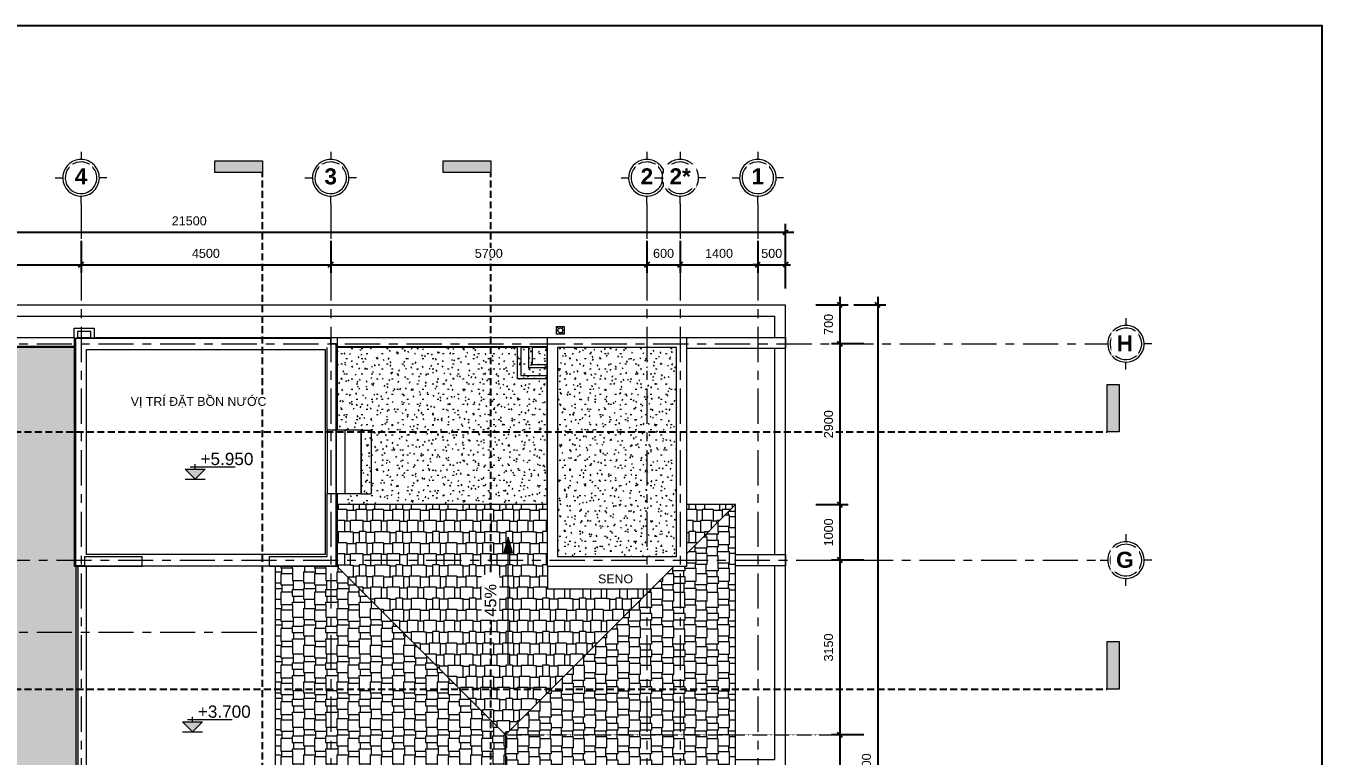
# Model space of a CAD drawing. Header units: millimetres. Extents: x 2164007 to 2324354, y -2513385 to -2308978.
# Drawn here: x 2300989 to 2324354, y -2386524 to -2373359 of the extents above; entities that cross this region are included whole.
import ezdxf

# ---------------------------------------------------------------- set-up
doc = ezdxf.new("R2010")
doc.units = ezdxf.units.MM
for name, pattern in [('DASHED2', [0.375, 0.25, -0.125]), ('Grid Line', [22.225, 12.7, -3.175, 3.175, -3.175]), ('HIDDEN2', [0.1875, 0.125, -0.0625]), ('IMPORT-ACAD_ISO10W100 _2_', [6, 4, -1, 0, -1]), ('Overhead 1_16_', [2.579687, 1.5875, -0.992187])]:
    doc.linetypes.add(name, pattern=pattern)
doc.layers.add('5', color=5, linetype='Continuous')
doc.layers.add('NETGIONG', color=21, linetype='HIDDEN2')
for name, color, linetype, lineweight in [('A-ANNO-DIMS', 211, 'Continuous', 9), ('A-DETL', 8, 'Continuous', 9), ('A-DETL-MEDM', 33, 'Continuous', 20), ('A-DETL-THIN', 151, 'Continuous', 9), ('A-FLOR', 8, 'Continuous', 13), ('A-FLOR-PATT', 8, 'Continuous', 13), ('A-ROOF', 8, 'Continuous', 13), ('A-ROOF-PATT', 8, 'Continuous', 13), ('A-WALL', 113, 'Continuous', 20), ('G-ANNO-DIMS', 111, 'Continuous', 9), ('G-ANNO-SYMB', 111, 'Continuous', 9), ('G-ANNO-TEXT', 231, 'Continuous', 9), ('S-BEAM', 8, 'Continuous', 9), ('S-GRID', 8, 'Continuous', 9), ('S-GRID-IDEN', 8, 'Continuous', 9), ('S-STRS', 8, 'Continuous', 9)]:
    doc.layers.add(name, color=color, linetype=linetype, lineweight=lineweight)
doc.styles.add('Arial', font='arial.ttf', dxfattribs={"height": 175.652835})
doc.styles.add('Arial_1', font='arial.ttf', dxfattribs={"height": 162.282934})
doc.styles.add('Arial_2', font='arial.ttf', dxfattribs={"height": 468.40756})
doc.styles.add('Arial_3', font='arial.ttf', dxfattribs={"height": 177.035928})
doc.styles.add('Arial_B', font='arialbd.ttf', dxfattribs={"height": 190.266788})
doc.dimstyles.new('Dim_dai_ca_vu', dxfattribs={"dimscale": 304.8, "dimtxt": 165, "dimasz": 0.292969, "dimexe": 0.492126, "dimexo": 0.0625, "dimgap": 0.393701, "dimtad": 1, "dimdec": 0, "dimzin": 0, "dimdsep": 46, "dimtxsty": 'Arial_1', "dimblk1": 'OBLIQUE', "dimblk2": 'OBLIQUE', "dimsah": 1, "dimcen": 0.09, "dimdle": 0.492126, "dimadec": 0, "dimazin": 0, "dimtfac": 1, "dimtdec": 4, "dimtix": 1, "dimtmove": 0, "dimatfit": 3, "dimfxl": 0.984252, "dimfxlon": 1, "dimtvp": 1, "dimtfill": 1, "dimtolj": 1, "dimtzin": 0, "dimarcsym": 2})
pattern_1 = [(0, (2304197.59, -2391062.08), (365.76, 91.44), [30.175, -244.145, 30.175, -244.145, -1463.04]), (0, (2304197.59, -2391062.08), (365.76, 91.44), [-548.64, 30.175, -518.465, 30.175, -244.145, -640.08]), (0, (2304197.59, -2391062.08), (365.76, 91.44), [-1371.6, 30.175, -152.705, 30.175, -427.025]), (120, (2304334.75, -2391016.36), (-262.06936, 271.03745), [30.175, -244.145, 30.175, -244.145, -1463.04]), (120, (2304334.75, -2391016.36), (-262.06936, 271.03745), [-548.64, 30.175, -518.465, 30.175, -244.145, -640.08]), (120, (2304334.75, -2391016.36), (-262.06936, 271.03745), [-1371.6, 30.175, -152.705, 30.175, -427.025]), (240, (2304380.47, -2390833.48), (-103.69064, -362.47745), [30.175, -244.145, 30.175, -244.145, -1463.04]), (240, (2304380.47, -2390833.48), (-103.69064, -362.47745), [-548.64, 30.175, -518.465, 30.175, -244.145, -640.08]), (240, (2304380.47, -2390833.48), (-103.69064, -362.47745), [-1371.6, 30.175, -152.705, 30.175, -427.025])]

# ---------------------------------------------------------------- blocks, each defined once
blk = doc.blocks.new('Floors 3 - Floors 3-1078498-Site')
at = {"layer": 'A-FLOR'}
for p, q in [((10485, 12671), (-11015, 12671)), ((-11015, 12671), (-11015, 12071)), ((10485, 4271), (10485, 12671)), ((-10815, 12471), (10285, 12471)), ((-10815, 12071), (-10815, 12471)), ((10285, 12471), (10285, 12086)), ((-11015, 11871), (-11015, 6871)), ((-10815, 6871), (-10815, 11871)), ((10285, 11886), (10285, 8171)), ((10285, 7971), (10285, 4471)), ((-11015, 6671), (-11015, 5271)), ((-10815, 5471), (-10815, 6671)), ((-8715, 5471), (-10815, 5471)), ((-8715, -4629), (-8715, 5471)), ((-11015, 5271), (-8915, 5271)), ((-8915, 5271), (-8915, -4829)), ((10285, 4471), (9585, 4471)), ((9585, 4271), (10485, 4271)), ((-1515, 1271), (-2100, 1271)), ((-1515, -4829), (-1515, 1271)), ((-2100, 1071), (-1715, 1071)), ((-1715, 1071), (-1715, -4629)), ((-1715, -4629), (-8715, -4629)), ((-8915, -4829), (-1515, -4829))]:
    blk.add_line(p, q, dxfattribs=at)
blk = doc.blocks.new('Floors 4 - Floors 4-1083886-Site')
at = {"layer": 'A-FLOR'}
for p, q in [((9585, 8171), (10485, 8171)), ((10485, 7971), (9585, 7971)), ((10485, 8171), (10485, 7971))]:
    blk.add_line(p, q, dxfattribs=at)
blk = doc.blocks.new('Floors 5 - Floors 4-1083999-Site')
at = {"layer": 'A-FLOR'}
for p, q in [((8700, 12086), (10485, 12086)), ((10485, 12086), (10485, 11886)), ((10485, 11886), (8700, 11886))]:
    blk.add_line(p, q, dxfattribs=at)
blk = doc.blocks.new('Grid - Structural Grid-308830-Site')
at = {"layer": 'S-GRID-IDEN'}
for p, q in [((0, 5.16875), (0, 3.66875)), ((-5.16875, 0), (-3.66875, 0)), ((5.16875, 0), (3.66875, 0)), ((0, -5.16875), (0, -3.66875))]:
    blk.add_line(p, q, dxfattribs=at)
at = {"layer": 'S-GRID-IDEN', "lineweight": 13}
for start, end in [(86.5905687, 185.4173466), (3.4094313, 86.5905687), (275.4173466, 3.4094313), (185.4173466, 275.4173466)]:
    blk.add_arc((0, 0), 3.66875, start, end, dxfattribs=at)
at = {"layer": 'S-GRID-IDEN'}
for start, end in [(86.5905687, 185.4173466), (3.4094313, 86.5905687), (275.4173466, 3.4094313), (185.4173466, 275.4173466)]:
    blk.add_arc((0, 0), 3.16875, start, end, dxfattribs=at)
blk = doc.blocks.new('Section - 3_32_ x 3_8_-54337-Site')
at = {"layer": 'G-ANNO-SYMB'}
blk.add_hatch(color=256, dxfattribs=at).paths.add_polyline_path([(0, 9.525), (0, 0), (-2.38125, 0), (-2.38125, 9.525)], flags=0)
for p, q in [((0, 9.525), (-2.38125, 9.525)), ((-2.38125, 9.525), (-2.38125, 0)), ((0, 0), (0, 9.525)), ((-2.38125, 0), (0, 0))]:
    blk.add_line(p, q, dxfattribs=at)
blk = doc.blocks.new('Spot Elevations - M_Spot Elevation - Exterior Filled 2-332856-Site')
at = {"layer": 'G-ANNO-DIMS'}
blk.add_hatch(color=256, dxfattribs=at).paths.add_polyline_path([(2, 2), (0, 0), (-2, 2)], flags=0)
for p, q in [((0, 2), (0, 3)), ((0, 0), (-2, 2)), ((-2, 2), (2, 2)), ((-2, 0), (2, 0)), ((-1, 2.5), (8, 2.5)), ((2, 2), (0, 0))]:
    blk.add_line(p, q, dxfattribs=at)
blk = doc.blocks.new('_Oblique')
at = {"color": 0, "linetype": 'ByBlock', "lineweight": -2}
blk.add_line((-0.5, -0.5), (0.5, 0.5), dxfattribs=at)
blk = doc.blocks.new('*D483')
at = {"layer": 'A-ANNO-DIMS', "color": 0, "lineweight": -2}
for p, q in [((2295983, -2377233), (2295983, -2377814)), ((2301983, -2377233), (2301983, -2377814)), ((2295833, -2377664), (2302133, -2377664))]:
    blk.add_line(p, q, dxfattribs=at)
at = {"layer": 'Defpoints', "color": 0}
for p in [(2295983, -2377214), (2301983, -2377214), (2301983, -2377664)]:
    blk.add_point(p, dxfattribs=at)
at = {"layer": 'A-ANNO-DIMS', "color": 0, "lineweight": -2, "xscale": 89.296875, "yscale": 89.296875, "zscale": 89.296875, "rotation": 180}
blk.add_blockref('_Oblique', (2295983, -2377664), dxfattribs=at)
at = {"layer": 'A-ANNO-DIMS', "color": 0, "lineweight": -2, "xscale": 89.296875, "yscale": 89.296875, "zscale": 89.296875}
blk.add_blockref('_Oblique', (2301983, -2377664), dxfattribs=at)
at = {"layer": 'A-ANNO-DIMS', "color": 0, "insert": (2298983, -2377461), "char_height": 162.3, "attachment_point": 5, "style": 'Arial_1', "bg_fill": 3, "box_fill_scale": 1.1, "bg_fill_color": 256, "bg_fill_true_color": 13158600, "bg_fill_transparency": 12552436}
blk.add_mtext('\\A1;6000', dxfattribs=at)
blk = doc.blocks.new('*D484')
at = {"layer": 'A-ANNO-DIMS', "color": 0, "lineweight": -2}
for p, q in [((2301983, -2377233), (2301983, -2377814)), ((2306483, -2377233), (2306483, -2377814)), ((2301833, -2377664), (2306633, -2377664))]:
    blk.add_line(p, q, dxfattribs=at)
at = {"layer": 'Defpoints', "color": 0}
for p in [(2301983, -2377214), (2306483, -2377214), (2306483, -2377664)]:
    blk.add_point(p, dxfattribs=at)
at = {"layer": 'A-ANNO-DIMS', "color": 0, "lineweight": -2, "xscale": 89.296875, "yscale": 89.296875, "zscale": 89.296875, "rotation": 180}
blk.add_blockref('_Oblique', (2301983, -2377664), dxfattribs=at)
at = {"layer": 'A-ANNO-DIMS', "color": 0, "lineweight": -2, "xscale": 89.296875, "yscale": 89.296875, "zscale": 89.296875}
blk.add_blockref('_Oblique', (2306483, -2377664), dxfattribs=at)
at = {"layer": 'A-ANNO-DIMS', "color": 0, "insert": (2304233, -2377461), "char_height": 162.3, "attachment_point": 5, "style": 'Arial_1', "bg_fill": 3, "box_fill_scale": 1.1, "bg_fill_color": 256, "bg_fill_true_color": 13158600, "bg_fill_transparency": 5583459}
blk.add_mtext('\\A1;4500', dxfattribs=at)
blk = doc.blocks.new('*D485')
at = {"layer": 'A-ANNO-DIMS', "color": 0, "lineweight": -2}
for p, q in [((2306483, -2377233), (2306483, -2377814)), ((2312183, -2377233), (2312183, -2377814)), ((2306333, -2377664), (2312333, -2377664))]:
    blk.add_line(p, q, dxfattribs=at)
at = {"layer": 'Defpoints', "color": 0}
for p in [(2306483, -2377214), (2312183, -2377214), (2312183, -2377664)]:
    blk.add_point(p, dxfattribs=at)
at = {"layer": 'A-ANNO-DIMS', "color": 0, "lineweight": -2, "xscale": 89.296875, "yscale": 89.296875, "zscale": 89.296875, "rotation": 180}
blk.add_blockref('_Oblique', (2306483, -2377664), dxfattribs=at)
at = {"layer": 'A-ANNO-DIMS', "color": 0, "lineweight": -2, "xscale": 89.296875, "yscale": 89.296875, "zscale": 89.296875}
blk.add_blockref('_Oblique', (2312183, -2377664), dxfattribs=at)
at = {"layer": 'A-ANNO-DIMS', "color": 0, "insert": (2309333, -2377461), "char_height": 162.3, "attachment_point": 5, "style": 'Arial_1', "bg_fill": 3, "box_fill_scale": 1.1, "bg_fill_color": 256, "bg_fill_true_color": 13158600, "bg_fill_transparency": 12552436}
blk.add_mtext('\\A1;5700', dxfattribs=at)
blk = doc.blocks.new('*D486')
at = {"layer": 'A-ANNO-DIMS', "color": 0, "lineweight": -2}
for p, q in [((2312183, -2377233), (2312183, -2377814)), ((2312783, -2377233), (2312783, -2377814)), ((2312033, -2377664), (2312933, -2377664))]:
    blk.add_line(p, q, dxfattribs=at)
at = {"layer": 'Defpoints', "color": 0}
for p in [(2312183, -2377214), (2312783, -2377214)]:
    blk.add_point(p, dxfattribs=at)
at = {"layer": 'A-ANNO-DIMS', "color": 0, "lineweight": -2, "xscale": 89.296875, "yscale": 89.296875, "zscale": 89.296875, "rotation": 180}
blk.add_blockref('_Oblique', (2312183, -2377664), dxfattribs=at)
at = {"layer": 'A-ANNO-DIMS', "color": 0, "lineweight": -2, "xscale": 89.296875, "yscale": 89.296875, "zscale": 89.296875}
blk.add_blockref('_Oblique', (2312783, -2377664), dxfattribs=at)
at = {"layer": 'A-ANNO-DIMS', "color": 0, "insert": (2312483, -2377461), "char_height": 162.3, "attachment_point": 5, "style": 'Arial_1', "bg_fill": 3, "box_fill_scale": 1.1, "bg_fill_color": 256, "bg_fill_true_color": 13158600, "bg_fill_transparency": 10227744}
blk.add_mtext('\\A1;600', dxfattribs=at)
at = {"layer": 'Defpoints', "color": 0}
blk.add_point((2312783, -2377664), dxfattribs=at)
blk = doc.blocks.new('*D487')
at = {"layer": 'A-ANNO-DIMS', "color": 0, "lineweight": -2}
for p, q in [((2312783, -2377233), (2312783, -2377814)), ((2314183, -2377233), (2314183, -2377814)), ((2312633, -2377664), (2314333, -2377664))]:
    blk.add_line(p, q, dxfattribs=at)
at = {"layer": 'Defpoints', "color": 0}
for p in [(2312783, -2377214), (2314183, -2377214), (2314183, -2377664)]:
    blk.add_point(p, dxfattribs=at)
at = {"layer": 'A-ANNO-DIMS', "color": 0, "lineweight": -2, "xscale": 89.296875, "yscale": 89.296875, "zscale": 89.296875, "rotation": 180}
blk.add_blockref('_Oblique', (2312783, -2377664), dxfattribs=at)
at = {"layer": 'A-ANNO-DIMS', "color": 0, "lineweight": -2, "xscale": 89.296875, "yscale": 89.296875, "zscale": 89.296875}
blk.add_blockref('_Oblique', (2314183, -2377664), dxfattribs=at)
at = {"layer": 'A-ANNO-DIMS', "color": 0, "insert": (2313483, -2377461), "char_height": 162.3, "attachment_point": 5, "style": 'Arial_1', "bg_fill": 3, "box_fill_scale": 1.1, "bg_fill_color": 256, "bg_fill_true_color": 13158600, "bg_fill_transparency": 12552436}
blk.add_mtext('\\A1;1400', dxfattribs=at)
blk = doc.blocks.new('*D488')
at = {"layer": 'A-ANNO-DIMS', "color": 0, "lineweight": -2}
for p, q in [((2314183, -2377233), (2314183, -2377814)), ((2314683, -2378095), (2314683, -2377514)), ((2314183, -2377664), (2314093, -2377664)), ((2314183, -2377664), (2314683, -2377664)), ((2314683, -2377664), (2314772, -2377664))]:
    blk.add_line(p, q, dxfattribs=at)
at = {"layer": 'Defpoints', "color": 0}
for p in [(2314183, -2377214), (2314683, -2378114)]:
    blk.add_point(p, dxfattribs=at)
at = {"layer": 'A-ANNO-DIMS', "color": 0, "lineweight": -2, "xscale": 89.296875, "yscale": 89.296875, "zscale": 89.296875}
blk.add_blockref('_Oblique', (2314183, -2377664), dxfattribs=at)
at = {"layer": 'A-ANNO-DIMS', "color": 0, "lineweight": -2, "xscale": 89.296875, "yscale": 89.296875, "zscale": 89.296875, "rotation": 180}
blk.add_blockref('_Oblique', (2314683, -2377664), dxfattribs=at)
at = {"layer": 'A-ANNO-DIMS', "color": 0, "insert": (2314433, -2377461), "char_height": 162.3, "attachment_point": 5, "style": 'Arial_1', "bg_fill": 3, "box_fill_scale": 1.1, "bg_fill_color": 256, "bg_fill_true_color": 13158600, "bg_fill_transparency": 10236736}
blk.add_mtext('\\A1;500', dxfattribs=at)
at = {"layer": 'Defpoints', "color": 0}
blk.add_point((2314683, -2377664), dxfattribs=at)
blk = doc.blocks.new('*D489')
at = {"layer": 'A-ANNO-DIMS', "color": 0, "lineweight": -2}
for p, q in [((2293033, -2377078), (2314833, -2377078)), ((2293183, -2377509), (2293183, -2376928)), ((2314683, -2377509), (2314683, -2376928))]:
    blk.add_line(p, q, dxfattribs=at)
at = {"layer": 'Defpoints', "color": 0}
for p in [(2314683, -2377078), (2293183, -2377528), (2314683, -2377528)]:
    blk.add_point(p, dxfattribs=at)
at = {"layer": 'A-ANNO-DIMS', "color": 0, "lineweight": -2, "xscale": 89.296875, "yscale": 89.296875, "zscale": 89.296875, "rotation": 180}
blk.add_blockref('_Oblique', (2293183, -2377078), dxfattribs=at)
at = {"layer": 'A-ANNO-DIMS', "color": 0, "lineweight": -2, "xscale": 89.296875, "yscale": 89.296875, "zscale": 89.296875}
blk.add_blockref('_Oblique', (2314683, -2377078), dxfattribs=at)
at = {"layer": 'A-ANNO-DIMS', "color": 0, "insert": (2303933, -2376875), "char_height": 162.3, "attachment_point": 5, "style": 'Arial_1', "bg_fill": 3, "box_fill_scale": 1.1, "bg_fill_color": 256, "bg_fill_true_color": 13158600, "bg_fill_transparency": 1}
blk.add_mtext('\\A1;21500', dxfattribs=at)
blk = doc.blocks.new('*D490')
at = {"layer": 'A-ANNO-DIMS', "color": 0, "lineweight": -2}
for p, q in [((2315661, -2378241), (2315661, -2379241)), ((2315230, -2378391), (2315811, -2378391)), ((2316092, -2379091), (2315511, -2379091))]:
    blk.add_line(p, q, dxfattribs=at)
at = {"layer": 'Defpoints', "color": 0}
for p in [(2315211, -2378391), (2315661, -2379091), (2316111, -2379091)]:
    blk.add_point(p, dxfattribs=at)
at = {"layer": 'A-ANNO-DIMS', "color": 0, "lineweight": -2, "xscale": 89.296875, "yscale": 89.296875, "zscale": 89.296875}
for p, rotation in [((2315661, -2378391), 90), ((2315661, -2379091), 270)]:
    blk.add_blockref('_Oblique', p, dxfattribs=dict(at, rotation=rotation))
at = {"layer": 'A-ANNO-DIMS', "color": 0, "insert": (2315458, -2378741), "char_height": 162.3, "attachment_point": 5, "rotation": 90, "style": 'Arial_1', "bg_fill": 3, "box_fill_scale": 1.1, "bg_fill_color": 256, "bg_fill_true_color": 13158600, "bg_fill_transparency": 4390977}
blk.add_mtext('\\A1;700', dxfattribs=at)
blk = doc.blocks.new('*D491')
at = {"layer": 'A-ANNO-DIMS', "color": 0, "lineweight": -2}
for p, q in [((2315661, -2378941), (2315661, -2382141)), ((2316092, -2379091), (2315511, -2379091)), ((2315230, -2381991), (2315811, -2381991))]:
    blk.add_line(p, q, dxfattribs=at)
at = {"layer": 'Defpoints', "color": 0}
for p in [(2316111, -2379091), (2315211, -2381991), (2315661, -2381991)]:
    blk.add_point(p, dxfattribs=at)
at = {"layer": 'A-ANNO-DIMS', "color": 0, "lineweight": -2, "xscale": 89.296875, "yscale": 89.296875, "zscale": 89.296875}
for p, rotation in [((2315661, -2379091), 90), ((2315661, -2381991), 270)]:
    blk.add_blockref('_Oblique', p, dxfattribs=dict(at, rotation=rotation))
at = {"layer": 'A-ANNO-DIMS', "color": 0, "insert": (2315458, -2380541), "char_height": 162.3, "attachment_point": 5, "rotation": 90, "style": 'Arial_1', "bg_fill": 3, "box_fill_scale": 1.1, "bg_fill_color": 256, "bg_fill_true_color": 13158600, "bg_fill_transparency": 0}
blk.add_mtext('\\A1;2900', dxfattribs=at)
blk = doc.blocks.new('*D492')
at = {"layer": 'A-ANNO-DIMS', "color": 0, "lineweight": -2}
for p, q in [((2315230, -2381991), (2315811, -2381991)), ((2315661, -2381841), (2315661, -2383141)), ((2316092, -2382991), (2315511, -2382991))]:
    blk.add_line(p, q, dxfattribs=at)
at = {"layer": 'Defpoints', "color": 0}
for p in [(2315211, -2381991), (2315661, -2382991), (2316111, -2382991)]:
    blk.add_point(p, dxfattribs=at)
at = {"layer": 'A-ANNO-DIMS', "color": 0, "lineweight": -2, "xscale": 89.296875, "yscale": 89.296875, "zscale": 89.296875}
for p, rotation in [((2315661, -2381991), 90), ((2315661, -2382991), 270)]:
    blk.add_blockref('_Oblique', p, dxfattribs=dict(at, rotation=rotation))
at = {"layer": 'A-ANNO-DIMS', "color": 0, "insert": (2315458, -2382491), "char_height": 162.3, "attachment_point": 5, "rotation": 90, "style": 'Arial_1', "bg_fill": 3, "box_fill_scale": 1.1, "bg_fill_color": 256, "bg_fill_true_color": 13158600, "bg_fill_transparency": 12552952}
blk.add_mtext('\\A1;1000', dxfattribs=at)
blk = doc.blocks.new('*D493')
at = {"layer": 'A-ANNO-DIMS', "color": 0, "lineweight": -2}
for p, q in [((2315661, -2382841), (2315661, -2386291)), ((2316092, -2382991), (2315511, -2382991)), ((2316092, -2386141), (2315511, -2386141))]:
    blk.add_line(p, q, dxfattribs=at)
at = {"layer": 'Defpoints', "color": 0}
for p in [(2316111, -2382991), (2315661, -2386141), (2316111, -2386141)]:
    blk.add_point(p, dxfattribs=at)
at = {"layer": 'A-ANNO-DIMS', "color": 0, "lineweight": -2, "xscale": 89.296875, "yscale": 89.296875, "zscale": 89.296875}
for p, rotation in [((2315661, -2382991), 90), ((2315661, -2386141), 270)]:
    blk.add_blockref('_Oblique', p, dxfattribs=dict(at, rotation=rotation))
at = {"layer": 'A-ANNO-DIMS', "color": 0, "insert": (2315458, -2384566), "char_height": 162.3, "attachment_point": 5, "rotation": 90, "style": 'Arial_1', "bg_fill": 3, "box_fill_scale": 1.1, "bg_fill_color": 256, "bg_fill_true_color": 13158600, "bg_fill_transparency": 12552952}
blk.add_mtext('\\A1;3150', dxfattribs=at)
blk = doc.blocks.new('*D494')
at = {"layer": 'A-ANNO-DIMS', "color": 0, "lineweight": -2}
for p, q in [((2315661, -2385991), (2315661, -2388591)), ((2316092, -2386141), (2315511, -2386141)), ((2316092, -2388441), (2315511, -2388441))]:
    blk.add_line(p, q, dxfattribs=at)
at = {"layer": 'Defpoints', "color": 0}
for p in [(2316111, -2386141), (2315661, -2388441), (2316111, -2388441)]:
    blk.add_point(p, dxfattribs=at)
at = {"layer": 'A-ANNO-DIMS', "color": 0, "lineweight": -2, "xscale": 89.296875, "yscale": 89.296875, "zscale": 89.296875}
for p, rotation in [((2315661, -2386141), 90), ((2315661, -2388441), 270)]:
    blk.add_blockref('_Oblique', p, dxfattribs=dict(at, rotation=rotation))
at = {"layer": 'A-ANNO-DIMS', "color": 0, "insert": (2315458, -2387291), "char_height": 162.3, "attachment_point": 5, "rotation": 90, "style": 'Arial_1', "bg_fill": 3, "box_fill_scale": 1.1, "bg_fill_color": 256, "bg_fill_true_color": 13158600, "bg_fill_transparency": 10273564}
blk.add_mtext('\\A1;2300', dxfattribs=at)
blk = doc.blocks.new('*D498')
at = {"layer": 'A-ANNO-DIMS', "color": 0, "lineweight": -2}
for p, q in [((2316343, -2378241), (2316343, -2395341)), ((2315912, -2378391), (2316493, -2378391)), ((2316774, -2395191), (2316193, -2395191))]:
    blk.add_line(p, q, dxfattribs=at)
at = {"layer": 'Defpoints', "color": 0}
for p in [(2315893, -2378391), (2316343, -2395191), (2316793, -2395191)]:
    blk.add_point(p, dxfattribs=at)
at = {"layer": 'A-ANNO-DIMS', "color": 0, "lineweight": -2, "xscale": 89.296875, "yscale": 89.296875, "zscale": 89.296875}
for p, rotation in [((2316343, -2378391), 90), ((2316343, -2395191), 270)]:
    blk.add_blockref('_Oblique', p, dxfattribs=dict(at, rotation=rotation))
at = {"layer": 'A-ANNO-DIMS', "color": 0, "insert": (2316140, -2386791), "char_height": 162.3, "attachment_point": 5, "rotation": 90, "style": 'Arial_1', "bg_fill": 3, "box_fill_scale": 1.1, "bg_fill_color": 256, "bg_fill_true_color": 13158600, "bg_fill_transparency": 12552952}
blk.add_mtext('\\A1;16800', dxfattribs=at)

msp = doc.modelspace()

# ---------------------------------------------------------------- hatches: boundary and pattern name
at = {"layer": 'A-FLOR-PATT', "lineweight": 9}
h = msp.add_hatch(dxfattribs=at)
h.set_pattern_fill('FP_5', color=256, style=0, pattern_type=2)
h.set_pattern_definition(pattern_1)
h.paths.add_polyline_path([(2300233.4, -2395141.1), (2301932.7, -2395141.1), (2301932.7, -2387941.1), (2301482.7, -2387941.1), (2301482.7, -2386791.1), (2301932.7, -2386791.1), (2301932.7, -2383106.1), (2301867.7, -2383106.1), (2301867.7, -2379141.1), (2293932.7, -2379141.1), (2293932.7, -2384241.1), (2296032.7, -2384241.1), (2296032.7, -2395141.1)], flags=0)
h.paths.add_polyline_path([(2297782.7, -2392791.1), (2297782.7, -2386791.1), (2300182.7, -2386791.1), (2300182.7, -2392791.1)], flags=0)
h.paths.add_polyline_path([(2295382.7, -2382891.1), (2295382.7, -2380491.1), (2300182.7, -2380491.1), (2300182.7, -2382891.1)], flags=0)
h = msp.add_hatch(dxfattribs=at)
h.set_pattern_fill('FP_5', color=256, style=0, pattern_type=2)
h.set_pattern_definition(pattern_1)
h.paths.add_polyline_path([(2306597.7, -2381991.1), (2310382.7, -2381991.1), (2310382.7, -2379143.7), (2306597.7, -2379143.7), (2306597.7, -2380643.7), (2307035.2, -2380643.7), (2307035.2, -2381793.7), (2306597.7, -2381793.7)], flags=0)
h = msp.add_hatch(dxfattribs=at)
h.set_pattern_fill('FP_5', color=256, style=0, pattern_type=2)
h.set_pattern_definition(pattern_1)
h.paths.add_polyline_path([(2311819.2, -2382926.1), (2312717.7, -2382926.1), (2312717.7, -2379156.1), (2310572.7, -2379156.1), (2310572.7, -2382926.1)], flags=0)
at = {"layer": 'A-ROOF-PATT', "lineweight": 9}
h = msp.add_hatch(dxfattribs=at)
h.set_pattern_fill('FP_2', color=256, style=0, pattern_type=2)
h.set_pattern_definition([(180, (2304197.6, -2389321.9), (-660.4, -602.233), [66.04, -594.36]), (180, (2304131.55, -2389303.85), (-660.4, -602.233), [198.12, -462.28]), (180, (2303933.4, -2389315.9), (-660.4, -602.233), [99.06, -561.34]), (180, (2303834.37, -2389303.85), (-660.4, -602.233), [198.12, -462.28]), (180, (2303636.25, -2389321.9), (-660.4, -602.233), [99.06, -561.34]), (180, (2304098.5, -2389502.6), (-660.4, -602.233), [198.12, -462.28]), (180, (2304197.6, -2389514.64), (-660.4, -602.233), [99.06, -561.34]), (180, (2303900.4, -2389520.66), (-660.4, -602.233), [132.08, -528.32]), (180, (2303768.3, -2389502.6), (-660.4, -602.233), [231.14, -429.26]), (180, (2304197.6, -2389707.35), (-660.4, -602.233), [224.536, -435.864]), (180, (2303973.05, -2389719.4), (-660.4, -602.233), [158.496, -501.904]), (180, (2303814.55, -2389701.3), (-660.4, -602.233), [118.872, -541.528]), (180, (2303695.7, -2389725.4), (-660.4, -602.233), [112.268, -548.132]), (0, (2303537.2, -2389707.35), (660.4, 602.233), [46.228, -614.172]), (270, (2304131.55, -2389303.85), (660.4, -602.233), [210.782, -391.45]), (270, (2303933.4, -2389303.85), (660.4, -602.233), [198.737, -403.496]), (270, (2303834.37, -2389303.85), (660.4, -602.233), [216.804, -385.43]), (270, (2303636.25, -2389303.85), (660.4, -602.233), [198.737, -403.496]), (270, (2303900.4, -2389502.6), (660.4, -602.233), [216.804, -385.43]), (270, (2303973.05, -2389707.35), (660.4, -602.233), [198.737, -403.496]), (270, (2303814.55, -2389701.3), (660.4, -602.233), [204.76, -397.474]), (90, (2304197.6, -2389707.35), (-660.4, 602.233), [204.76, -397.474]), (90, (2304098.5, -2389707.35), (-660.4, 602.233), [204.76, -397.474]), (90, (2303768.3, -2389701.3), (-660.4, 602.233), [198.737, -403.496]), (270, (2303583.4, -2389707.35), (660.4, -602.233), [198.737, -403.496]), (270, (2303695.7, -2389701.3), (660.4, -602.233), [204.76, -397.474]), (90, (2303583.4, -2389321.9), (-660.4, 602.233), [18.067, -584.166])])
h.paths.add_polyline_path([(2309632.7, -2386141.1), (2312267.7, -2383506.1), (2310392.7, -2383506.1), (2310392.7, -2381991.1), (2306597.7, -2381991.1), (2306597.7, -2383106.1), (2308495.2, -2385003.6)], flags=0)
h.paths.add_polyline_path([(2312897.7, -2382876.1), (2313782.7, -2381991.1), (2312897.7, -2381991.1)], flags=0)
h = msp.add_hatch(dxfattribs=at)
h.set_pattern_fill('FP_1', color=256, style=0, pattern_type=2)
h.set_pattern_definition([(90, (2306024.33, -2391062.1), (-602.233, 660.4), [66.04, -594.36]), (90, (2306042.4, -2390996.04), (-602.233, 660.4), [198.12, -462.28]), (90, (2306030.35, -2390797.9), (-602.233, 660.4), [99.06, -561.34]), (90, (2306042.4, -2390698.86), (-602.233, 660.4), [198.12, -462.28]), (90, (2306024.33, -2390500.74), (-602.233, 660.4), [99.06, -561.34]), (90, (2305843.66, -2390963), (-602.233, 660.4), [198.12, -462.28]), (90, (2305831.6, -2391062.1), (-602.233, 660.4), [99.06, -561.34]), (90, (2305825.6, -2390764.9), (-602.233, 660.4), [132.08, -528.32]), (90, (2305843.66, -2390632.8), (-602.233, 660.4), [231.14, -429.26]), (90, (2305638.9, -2391062.1), (-602.233, 660.4), [224.536, -435.864]), (90, (2305626.86, -2390837.55), (-602.233, 660.4), [158.496, -501.904]), (90, (2305644.9, -2390679.05), (-602.233, 660.4), [118.872, -541.528]), (90, (2305620.83, -2390560.2), (-602.233, 660.4), [112.268, -548.132]), (270, (2305638.9, -2390401.7), (602.233, -660.4), [46.228, -614.172]), (180, (2306042.4, -2390996.04), (-602.233, -660.4), [210.782, -391.45]), (180, (2306042.4, -2390797.9), (-602.233, -660.4), [198.737, -403.496]), (180, (2306042.4, -2390698.86), (-602.233, -660.4), [216.804, -385.43]), (180, (2306042.4, -2390500.74), (-602.233, -660.4), [198.737, -403.496]), (180, (2305843.66, -2390764.9), (-602.233, -660.4), [216.804, -385.43]), (180, (2305638.9, -2390837.55), (-602.233, -660.4), [198.737, -403.496]), (180, (2305644.9, -2390679.05), (-602.233, -660.4), [204.76, -397.474]), (0, (2305638.9, -2391062.1), (602.233, 660.4), [204.76, -397.474]), (0, (2305638.9, -2390963), (602.233, 660.4), [204.76, -397.474]), (0, (2305644.9, -2390632.8), (602.233, 660.4), [198.737, -403.496]), (180, (2305638.9, -2390447.9), (-602.233, -660.4), [198.737, -403.496]), (180, (2305644.9, -2390560.2), (-602.233, -660.4), [204.76, -397.474]), (0, (2306024.3, -2390447.9), (602.233, 660.4), [18.067, -584.166])])
h.paths.add_polyline_path([(2313782.7, -2392591.1), (2313782.7, -2381991.1), (2312897.7, -2382876.1), (2312897.7, -2383106.1), (2312667.7, -2383106.1), (2309632.7, -2386141.1), (2309632.7, -2388441.1), (2311757.4, -2390565.9)], flags=0)
h = msp.add_hatch(dxfattribs=at)
h.set_pattern_fill('FP_4', color=256, style=0, pattern_type=2)
h.set_pattern_definition([(270, (2304201.4, -2391062.1), (602.233, -660.4), [66.04, -594.36]), (270, (2304183.3, -2391128.1), (602.233, -660.4), [198.12, -462.28]), (270, (2304195.35, -2391326.24), (602.233, -660.4), [99.06, -561.34]), (270, (2304183.3, -2391425.3), (602.233, -660.4), [198.12, -462.28]), (270, (2304201.4, -2391623.4), (602.233, -660.4), [99.06, -561.34]), (270, (2304382.05, -2391161.14), (602.233, -660.4), [198.12, -462.28]), (270, (2304394.1, -2391062.1), (602.233, -660.4), [99.06, -561.34]), (270, (2304400.1, -2391359.26), (602.233, -660.4), [132.08, -528.32]), (270, (2304382.05, -2391491.34), (602.233, -660.4), [231.14, -429.26]), (270, (2304586.8, -2391062.1), (602.233, -660.4), [224.536, -435.864]), (270, (2304598.85, -2391286.6), (602.233, -660.4), [158.496, -501.904]), (270, (2304580.8, -2391445.1), (602.233, -660.4), [118.872, -541.528]), (270, (2304604.9, -2391564), (602.233, -660.4), [112.268, -548.132]), (90, (2304586.8, -2391722.5), (-602.233, 660.4), [46.228, -614.172]), (0, (2304183.3, -2391128.1), (602.233, 660.4), [210.782, -391.45]), (0, (2304183.3, -2391326.24), (602.233, 660.4), [198.737, -403.496]), (0, (2304183.3, -2391425.3), (602.233, 660.4), [216.804, -385.43]), (0, (2304183.3, -2391623.4), (602.233, 660.4), [198.737, -403.496]), (0, (2304382.05, -2391359.26), (602.233, 660.4), [216.804, -385.43]), (0, (2304586.8, -2391286.6), (602.233, 660.4), [198.737, -403.496]), (0, (2304580.8, -2391445.1), (602.233, 660.4), [204.76, -397.474]), (180, (2304586.8, -2391062.1), (-602.233, -660.4), [204.76, -397.474]), (180, (2304586.8, -2391161.14), (-602.233, -660.4), [204.76, -397.474]), (180, (2304580.8, -2391491.34), (-602.233, -660.4), [198.737, -403.496]), (0, (2304586.8, -2391676.26), (602.233, 660.4), [198.737, -403.496]), (0, (2304580.8, -2391564), (602.233, 660.4), [204.76, -397.474]), (180, (2304201.4, -2391676.26), (-602.233, -660.4), [18.067, -584.166])])
h.paths.add_polyline_path([(2305482.7, -2392591.1), (2309632.7, -2388441.1), (2309632.7, -2386141.1), (2306597.7, -2383106.1), (2305482.7, -2383106.1), (2305482.7, -2386830.2)], flags=0)
at = {"layer": 'G-ANNO-DIMS'}
msp.add_hatch(color=256, dxfattribs=at).paths.add_polyline_path([(2309683.5, -2382575.9), (2309607, -2382861.7), (2309760.1, -2382861.7)], flags=0)

# ---------------------------------------------------------------- linework, layer by layer
at = {"layer": '5'}
msp.add_lwpolyline([(2283657.3, -2402137.3), (2324353.9, -2402137.3), (2324353.9, -2373359), (2283657.3, -2373359)], close=True, dxfattribs=at)
at = {"layer": 'A-DETL', "linetype": 'IMPORT-ACAD_ISO10W100 _2_'}
msp.add_line((2309632.7, -2386141.1), (2316032.7, -2386141.1), dxfattribs=at)
at = {"layer": 'A-DETL-MEDM'}
for p, q in [((2306417.7, -2380646.1), (2306417.7, -2381793.7)), ((2306585.2, -2381793.7), (2306585.2, -2380633.7)), ((2312667.7, -2383106.1), (2310392.7, -2383106.1)), ((2310392.7, -2383106.1), (2310392.7, -2383506.1)), ((2312267.7, -2383506.1), (2312667.7, -2383106.1)), ((2310392.7, -2383506.1), (2312267.7, -2383506.1))]:
    msp.add_line(p, q, dxfattribs=at)
at = {"layer": 'A-DETL-THIN'}
for p, q in [((2310555.5, -2378781.7), (2310690.5, -2378781.7)), ((2310555.5, -2378916.7), (2310555.5, -2378781.7)), ((2310591.2, -2378817.3), (2310555.5, -2378781.7)), ((2310690.5, -2378916.7), (2310555.5, -2378916.7)), ((2310650.3, -2378813.4), (2310682, -2378781.7)), ((2310654.9, -2378881), (2310690.5, -2378916.7)), ((2310690.5, -2378781.7), (2310690.5, -2378916.7))]:
    msp.add_line(p, q, dxfattribs=at)
msp.add_circle((2310623, -2378849.2), 45, dxfattribs=at)
at = {"layer": 'A-FLOR'}
for p, q in [((2301867.7, -2379141.1), (2293932.7, -2379141.1)), ((2310382.7, -2379143.7), (2306597.7, -2379143.7)), ((2310382.7, -2381991.1), (2310382.7, -2379143.7)), ((2306597.7, -2380643.7), (2307035.2, -2380643.7)), ((2307035.2, -2380643.7), (2307035.2, -2380646.1)), ((2307035.2, -2381793.7), (2306597.7, -2381793.7)), ((2301932.7, -2386791.1), (2301932.7, -2383106.1))]:
    msp.add_line(p, q, dxfattribs=at)
at = {"layer": 'A-ROOF'}
for p, q in [((2310392.7, -2381991.1), (2306597.7, -2381991.1)), ((2313782.7, -2381991.1), (2312897.7, -2382876.1)), ((2313782.7, -2381991.1), (2312897.7, -2381991.1)), ((2313782.7, -2392591.1), (2313782.7, -2381991.1)), ((2305482.7, -2383106.1), (2305482.7, -2392591.1)), ((2306597.7, -2383106.1), (2309632.7, -2386141.1)), ((2312267.7, -2383506.1), (2309632.7, -2386141.1)), ((2309632.7, -2386141.1), (2309632.7, -2388441.1))]:
    msp.add_line(p, q, dxfattribs=at)
at = {"layer": 'A-WALL'}
for p, q in [((2293767.7, -2378976.1), (2301867.7, -2378976.1)), ((2301857.7, -2378811.1), (2302217.7, -2378811.1)), ((2301857.7, -2378976.1), (2301857.7, -2378811.1)), ((2301867.7, -2383106.1), (2301867.7, -2378976.1)), ((2301882.7, -2378991.1), (2306482.7, -2378991.1)), ((2301882.7, -2383091.1), (2301882.7, -2378991.1)), ((2302157.7, -2378871.1), (2301917.7, -2378871.1)), ((2301917.7, -2378871.1), (2301917.7, -2378976.1)), ((2301917.7, -2378976.1), (2302157.7, -2378976.1)), ((2302157.7, -2378976.1), (2302157.7, -2378871.1)), ((2302217.7, -2378811.1), (2302217.7, -2378976.1)), ((2302217.7, -2378976.1), (2312897.7, -2378976.1)), ((2306482.7, -2378991.1), (2306482.7, -2379156.1)), ((2306597.7, -2378976.1), (2306597.7, -2380646.1)), ((2310392.7, -2383106.1), (2310392.7, -2378976.1)), ((2312897.7, -2378976.1), (2312897.7, -2383106.1)), ((2301867.7, -2379156.1), (2294512.7, -2379156.1)), ((2306417.7, -2380646.1), (2306417.7, -2379156.1)), ((2309852.7, -2379156.1), (2306597.7, -2379156.1)), ((2309852.7, -2379721.1), (2309852.7, -2379156.1)), ((2310052.7, -2379156.1), (2309912.7, -2379156.1)), ((2309912.7, -2379156.1), (2309912.7, -2379661.1)), ((2310052.7, -2379521.1), (2310052.7, -2379156.1)), ((2310392.7, -2379156.1), (2310112.7, -2379156.1)), ((2310112.7, -2379156.1), (2310112.7, -2379461.1)), ((2312717.7, -2379156.1), (2310572.7, -2379156.1)), ((2310572.7, -2379156.1), (2310572.7, -2382926.1)), ((2312717.7, -2382926.1), (2312717.7, -2379156.1)), ((2309912.7, -2379661.1), (2310392.7, -2379661.1)), ((2310392.7, -2379521.1), (2310052.7, -2379521.1)), ((2310112.7, -2379461.1), (2310392.7, -2379461.1)), ((2310392.7, -2379721.1), (2309852.7, -2379721.1)), ((2306597.7, -2380646.1), (2306417.7, -2380646.1)), ((2307035.2, -2381793.7), (2307035.2, -2380646.1)), ((2307035.2, -2380646.1), (2307215.2, -2380646.1)), ((2307215.2, -2380646.1), (2307215.2, -2381793.7)), ((2306417.7, -2382926.1), (2306417.7, -2381793.7)), ((2306597.7, -2381793.7), (2306417.7, -2381793.7)), ((2306597.7, -2381793.7), (2306597.7, -2383106.1)), ((2307035.2, -2381793.7), (2307215.2, -2381793.7)), ((2302047.7, -2382926.1), (2303082.7, -2382926.1)), ((2302047.7, -2382926.1), (2302047.7, -2383091.1)), ((2303082.7, -2383106.1), (2303082.7, -2382926.1)), ((2305382.7, -2382926.1), (2306417.7, -2382926.1)), ((2305382.7, -2383106.1), (2305382.7, -2382926.1)), ((2310572.7, -2382926.1), (2312717.7, -2382926.1)), ((2303082.7, -2383106.1), (2301867.7, -2383106.1)), ((2302047.7, -2383091.1), (2301882.7, -2383091.1)), ((2301892.7, -2386791.1), (2301892.7, -2383106.1)), ((2302072.7, -2383106.1), (2302072.7, -2386791.1)), ((2306597.7, -2383106.1), (2305382.7, -2383106.1)), ((2312897.7, -2383106.1), (2312667.7, -2383106.1))]:
    msp.add_line(p, q, dxfattribs=at)
at = {"layer": 'G-ANNO-DIMS'}
for p, q in [((2309683.5, -2382575.9), (2309607, -2382861.7)), ((2309760.1, -2382861.7), (2309683.5, -2382575.9)), ((2309683.5, -2384861.9), (2309683.5, -2382575.9)), ((2309607, -2382861.7), (2309760.1, -2382861.7))]:
    msp.add_line(p, q, dxfattribs=at)
at = {"layer": 'NETGIONG', "color": 5, "linetype": 'DASHED2', "lineweight": 25, "ltscale": 500}
for p, q in [((2305251.3, -2397272.8), (2305251.3, -2376004.9)), ((2309370.5, -2397272.8), (2309370.5, -2376004.9)), ((2291402.3, -2380679), (2320480, -2380679)), ((2291402.3, -2385316.7), (2320480, -2385316.7))]:
    msp.add_line(p, q, dxfattribs=at)
at = {"layer": 'S-BEAM'}
for p, q in [((2301882.7, -2378991.1), (2301882.7, -2379156.1)), ((2306482.7, -2378991.1), (2301882.7, -2378991.1)), ((2306482.7, -2379091.1), (2306482.7, -2378991.1)), ((2301882.7, -2379156.1), (2301882.7, -2379191.1)), ((2301882.7, -2379191.1), (2301882.7, -2382891.1)), ((2302082.7, -2379191.1), (2306382.7, -2379191.1)), ((2302082.7, -2382891.1), (2302082.7, -2379191.1)), ((2306382.7, -2379191.1), (2306382.7, -2382891.1)), ((2306582.7, -2379091.1), (2306482.7, -2379091.1)), ((2306582.7, -2383091.1), (2306582.7, -2379091.1)), ((2310382.7, -2379191.1), (2310392.7, -2379191.1)), ((2301882.7, -2382891.1), (2301882.7, -2383091.1)), ((2306382.7, -2382891.1), (2302082.7, -2382891.1)), ((2301882.7, -2383091.1), (2306382.7, -2383091.1)), ((2306382.7, -2383091.1), (2306582.7, -2383091.1))]:
    msp.add_line(p, q, dxfattribs=at)
at = {"layer": 'S-GRID', "linetype": 'Grid Line', "ltscale": 50}
for p, q in [((2301982.7, -2376562.7), (2301982.7, -2397810.6)), ((2306482.7, -2376562.7), (2306482.7, -2397810.6)), ((2312182.7, -2376562.7), (2312182.7, -2397810.6)), ((2312782.7, -2376562.7), (2312782.7, -2397810.6)), ((2314182.7, -2376562.7), (2314182.7, -2397810.6)), ((2291182.7, -2379091.1), (2320352.5, -2379091.1)), ((2295982.7, -2382991.1), (2320352.5, -2382991.1)), ((2291182.7, -2384291.1), (2305273.3, -2384291.1))]:
    msp.add_line(p, q, dxfattribs=at)
at = {"layer": 'S-STRS', "linetype": 'Overhead 1_16_'}
msp.add_line((2306735.2, -2380643.7), (2306735.2, -2381793.7), dxfattribs=at)
at = {"layer": 'S-STRS'}
for p, q in [((2306735.2, -2380643.7), (2306735.2, -2381793.7)), ((2307035.2, -2380643.7), (2307035.2, -2381793.7))]:
    msp.add_line(p, q, dxfattribs=at)

# ---------------------------------------------------------------- block references
at = {"layer": 'A-FLOR'}
for name in ['Floors 3 - Floors 3-1078498-Site', 'Floors 5 - Floors 4-1083999-Site', 'Floors 4 - Floors 4-1083886-Site']:
    msp.add_blockref(name, (2304197.6, -2391062.1), dxfattribs=at)
at = {"layer": 'G-ANNO-DIMS', "xscale": 90, "yscale": 90, "zscale": 89.99999999999996}
for p in [(2304038.3, -2381533.2), (2303989.9, -2386089)]:
    msp.add_blockref('Spot Elevations - M_Spot Elevation - Exterior Filled 2-332856-Site', p, dxfattribs=at)
at = {"layer": 'G-ANNO-SYMB', "extrusion": (0, 0, -1), "xscale": 90, "yscale": 90, "zscale": 89.99999999999996, "rotation": 270}
for p in [(-2305251.3, -2376004.9), (-2309370.5, -2376004.9)]:
    msp.add_blockref('Section - 3_32_ x 3_8_-54337-Site', p, dxfattribs=at)
at = {"layer": 'G-ANNO-SYMB', "extrusion": (0, 0, -1), "xscale": 90, "yscale": 90, "zscale": 89.99999999999996}
for p in [(-2320480, -2380679), (-2320480, -2385316.7)]:
    msp.add_blockref('Section - 3_32_ x 3_8_-54337-Site', p, dxfattribs=at)
at = {"layer": 'S-GRID-IDEN', "xscale": 90, "yscale": 90, "zscale": 89.99999999999996}
for p, rotation in [((2301982.7, -2376097.5), 180), ((2306482.7, -2376097.5), 180), ((2312182.7, -2376097.5), 180), ((2314182.7, -2376097.5), 180), ((2320817.7, -2379091.1), 270), ((2320817.7, -2382991.1), 270)]:
    msp.add_blockref('Grid - Structural Grid-308830-Site', p, dxfattribs=dict(at, rotation=rotation))

# ---------------------------------------------------------------- texts
at = {"layer": 'G-ANNO-DIMS', "char_height": 221.29, "width": 1136.7, "attachment_point": 1, "line_spacing_factor": 0.938532, "style": 'Arial_2'}
for s, insert in [('+5.950', (2304136.1, -2381055.7)), ('+3.700', (2304087.8, -2385611.5))]:
    msp.add_mtext(s, dxfattribs=dict(at, insert=insert))

# ---------------------------------------------------------------- next in the draw order: texts
at = {"layer": 'G-ANNO-DIMS', "insert": (2309257.3, -2384011.5), "char_height": 210.78, "width": 702.088, "attachment_point": 1, "rotation": 90, "line_spacing_factor": 0.938532, "style": 'Arial', "bg_fill": 3, "box_fill_scale": 1.25, "bg_fill_color": 0, "bg_fill_transparency": 0}
msp.add_mtext('45%', dxfattribs=at)
at = {"layer": 'G-ANNO-TEXT', "color": 7, "attachment_point": 1, "line_spacing_factor": 0.938532, "style": 'Arial_3', "bg_fill": 3, "box_fill_scale": 1.25, "bg_fill_color": 0, "bg_fill_transparency": 0}
for s, insert, char_height, width in [('VỊ TRÍ ĐẶT BỒN NƯỚC', (2302879, -2380050.2), 159.332, 2900.334), ('SENO', (2311303.6, -2383249.5), 159.33, 750.354)]:
    msp.add_mtext(s, dxfattribs=dict(at, insert=insert, char_height=char_height, width=width))
at = {"layer": 'S-GRID-IDEN', "char_height": 289.967, "attachment_point": 2, "line_spacing_factor": 0.938532, "style": 'Arial_B', "bg_fill": 3, "box_fill_scale": 1.25, "bg_fill_color": 0, "bg_fill_transparency": 0}
for s, insert, width in [('\\fArial|b1|i0|c163|p34|;4', (2301982.8, -2375926.8), 260.604), ('\\fArial|b1|i0|c163|p34|;3', (2306482.8, -2375926.8), 260.604), ('\\fArial|b1|i0|c163|p34|;2', (2312182.8, -2375926.8), 260.604), ('\\fArial|b1|i0|c163|p34|;1', (2314182.8, -2375926.8), 260.604), ('\\fArial|b1|i0|c163|p34|;H', (2320798.7, -2378939.4), 339.471), ('\\fArial|b1|i0|c163|p34|;G', (2320798.7, -2382839.4), 366.903)]:
    msp.add_mtext(s, dxfattribs=dict(at, insert=insert, width=width))

# ---------------------------------------------------------------- next in the draw order: dimensions: what is measured, and where the dimension line sits
at = {"layer": 'A-ANNO-DIMS'}
dim = msp.add_linear_dim(base=(2301982.7, -2377664.3), p1=(2295982.7, -2377214.3), p2=(2301982.7, -2377214.3), dimstyle='Dim_dai_ca_vu', override={"dimpost": '<>', "dimfxl": 6000}, dxfattribs=at)
dim.commit()
dim.dimension.update_dxf_attribs({"geometry": '*D483', "text_midpoint": (2298982.7, -2377461.5)})
dim = msp.add_linear_dim(base=(2315661.3, -2379091.1), p1=(2315211.3, -2378391.1), p2=(2316111.3, -2379091.1), angle=90, dimstyle='Dim_dai_ca_vu', override={"dimpost": '<>', "dimfxl": 1140.175425}, dxfattribs=at)
dim.commit()
dim.dimension.update_dxf_attribs({"geometry": '*D490', "text_midpoint": (2315458.4, -2378741.1)})

# ---------------------------------------------------------------- next in the draw order: block references
at = {"layer": 'S-GRID-IDEN', "xscale": 90, "yscale": 90, "zscale": 89.99999999999996, "rotation": 180}
msp.add_blockref('Grid - Structural Grid-308830-Site', (2312782.7, -2376097.5), dxfattribs=at)

# ---------------------------------------------------------------- next in the draw order: dimensions: what is measured, and where the dimension line sits
at = {"layer": 'A-ANNO-DIMS'}
dim = msp.add_linear_dim(base=(2306482.7, -2377664.3), p1=(2301982.7, -2377214.3), p2=(2306482.7, -2377214.3), dimstyle='Dim_dai_ca_vu', override={"dimpost": '<>', "dimfxl": 4500}, dxfattribs=at)
dim.commit()
dim.dimension.update_dxf_attribs({"geometry": '*D484', "text_midpoint": (2304232.7, -2377461.5)})
dim = msp.add_linear_dim(base=(2315661.3, -2381991.1), p1=(2316111.3, -2379091.1), p2=(2315211.3, -2381991.1), angle=90, dimstyle='Dim_dai_ca_vu', override={"dimpost": '<>', "dimfxl": 3036.44529}, dxfattribs=at)
dim.commit()
dim.dimension.update_dxf_attribs({"geometry": '*D491', "text_midpoint": (2315458.4, -2380541.1)})

# ---------------------------------------------------------------- next in the draw order: texts
at = {"layer": 'S-GRID-IDEN', "insert": (2312782.8, -2375926.8), "char_height": 289.97, "width": 442.341, "attachment_point": 2, "line_spacing_factor": 0.938532, "style": 'Arial_B', "bg_fill": 3, "box_fill_scale": 1.25, "bg_fill_color": 0, "bg_fill_transparency": 0}
msp.add_mtext('2*', dxfattribs=at)

# ---------------------------------------------------------------- next in the draw order: dimensions: what is measured, and where the dimension line sits
at = {"layer": 'A-ANNO-DIMS'}
dim = msp.add_linear_dim(base=(2312182.7, -2377664.3), p1=(2306482.7, -2377214.3), p2=(2312182.7, -2377214.3), dimstyle='Dim_dai_ca_vu', override={"dimpost": '<>', "dimfxl": 5700}, dxfattribs=at)
dim.commit()
dim.dimension.update_dxf_attribs({"geometry": '*D485', "text_midpoint": (2309332.7, -2377461.5)})
dim = msp.add_linear_dim(base=(2315661.3, -2382991.1), p1=(2315211.3, -2381991.1), p2=(2316111.3, -2382991.1), angle=90, dimstyle='Dim_dai_ca_vu', override={"dimpost": '<>', "dimfxl": 1345.362405}, dxfattribs=at)
dim.commit()
dim.dimension.update_dxf_attribs({"geometry": '*D492', "text_midpoint": (2315458.4, -2382491.1)})

# ---------------------------------------------------------------- next in the draw order: dimensions: what is measured, and where the dimension line sits
dim = msp.add_linear_dim(base=(2312782.7, -2377664.3), p1=(2312182.7, -2377214.3), p2=(2312782.7, -2377214.3), dimstyle='Dim_dai_ca_vu', override={"dimpost": '<>', "dimfxl": 600}, dxfattribs=at)
dim.commit()
dim.dimension.update_dxf_attribs({"geometry": '*D486', "text_midpoint": (2312482.7, -2377461.5)})
dim = msp.add_linear_dim(base=(2315661.3, -2386141.1), p1=(2316111.3, -2382991.1), p2=(2316111.3, -2386141.1), angle=90, dimstyle='Dim_dai_ca_vu', override={"dimpost": '<>', "dimfxl": 3150}, dxfattribs=at)
dim.commit()
dim.dimension.update_dxf_attribs({"geometry": '*D493', "text_midpoint": (2315458.3, -2384566.1)})

# ---------------------------------------------------------------- next in the draw order: dimensions: what is measured, and where the dimension line sits
dim = msp.add_linear_dim(base=(2314182.7, -2377664.3), p1=(2312782.7, -2377214.3), p2=(2314182.7, -2377214.3), dimstyle='Dim_dai_ca_vu', override={"dimpost": '<>', "dimfxl": 1400}, dxfattribs=at)
dim.commit()
dim.dimension.update_dxf_attribs({"geometry": '*D487', "text_midpoint": (2313482.7, -2377461.5)})
dim = msp.add_linear_dim(base=(2315661.3, -2388441.1), p1=(2316111.3, -2386141.1), p2=(2316111.3, -2388441.1), angle=90, dimstyle='Dim_dai_ca_vu', override={"dimpost": '<>', "dimfxl": 2300}, dxfattribs=at)
dim.commit()
dim.dimension.update_dxf_attribs({"geometry": '*D494', "text_midpoint": (2315458.3, -2387291.1)})

# ---------------------------------------------------------------- next in the draw order: dimensions: what is measured, and where the dimension line sits
dim = msp.add_linear_dim(base=(2314682.7, -2377664.3), p1=(2314182.7, -2377214.3), p2=(2314682.7, -2378114.3), dimstyle='Dim_dai_ca_vu', override={"dimpost": '<>', "dimfxl": 1029.563014}, dxfattribs=at)
dim.commit()
dim.dimension.update_dxf_attribs({"geometry": '*D488', "text_midpoint": (2314432.7, -2377461.5)})
dim = msp.add_linear_dim(base=(2316343.3, -2395191.1), p1=(2315893.3, -2378391.1), p2=(2316793.3, -2395191.1), angle=90, dimstyle='Dim_dai_ca_vu', override={"dimpost": '<>', "dimfxl": 16824.089871}, dxfattribs=at)
dim.commit()
dim.dimension.update_dxf_attribs({"geometry": '*D498', "text_midpoint": (2316140.4, -2386791.1)})

# ---------------------------------------------------------------- next in the draw order: dimensions: what is measured, and where the dimension line sits
dim = msp.add_linear_dim(base=(2314682.7, -2377077.9), p1=(2293182.7, -2377527.9), p2=(2314682.7, -2377527.9), dimstyle='Dim_dai_ca_vu', override={"dimpost": '<>', "dimfxl": 21500}, dxfattribs=at)
dim.commit()
dim.dimension.update_dxf_attribs({"geometry": '*D489', "text_midpoint": (2303932.7, -2376875.1)})

doc.saveas('drawing.dxf')
